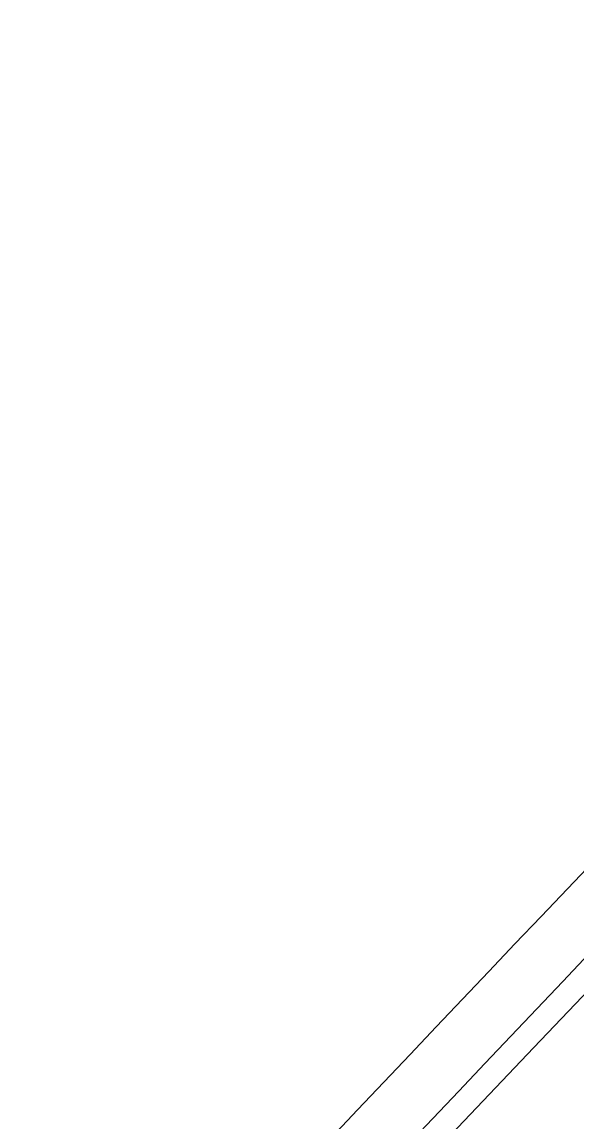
# Model space of a CAD drawing. Header units: millimetres. Extents: x 1145859089 to 1147511753, y -1047484727 to -1047247487.
# Drawn here: x 1147322526.2 to 1147322572.2, y -1047436654.8 to -1047436563.8 of the extents above; entities that cross this region are included whole.
import ezdxf
from ezdxf.xclip import XClip

# ---------------------------------------------------------------- set-up
doc = ezdxf.new("R2010")
doc.units = ezdxf.units.MM
doc.header["$LTSCALE"] = 100
doc.header["$MEASUREMENT"] = 0
doc.header["$XCLIPFRAME"] = 2
doc.layers.get('0').update_dxf_attribs({"linetype": 'CONTINUOUS'})
doc.layers.add('XREF', color=135, linetype='CONTINUOUS')
doc.layers.add('단지배치도$0$W240910', color=135, linetype='CONTINUOUS')

# ---------------------------------------------------------------- blocks, each defined once
blk = doc.blocks.new('단지배치도$0$zw$9902')
at = {"layer": '단지배치도$0$W240910', "linetype": 'ByBlock', "ltscale": 20}
for p, q in [((62296.523, -65279.298), (62410.382, -65159.882)), ((62272.369, -65304.631), (62296.523, -65279.298))]:
    blk.add_line(p, q, dxfattribs=at)
at = {"layer": '단지배치도$0$W240910'}
for radius in [11431.377, 11931.377]:
    blk.add_arc((57394.291, -57699.4), radius, 251.6277496, 321.4181311, dxfattribs=at)
at = {"layer": '단지배치도$0$W240910', "linetype": 'ByBlock', "ltscale": 20}
for centre, radius, start, end in [((83110.002, -85034.369), 28703.079, 136.1634005, 136.5659855), ((82768.959, -84709.197), 28226.861, 136.1617134, 136.5676793)]:
    blk.add_arc(centre, radius, start, end, dxfattribs=at)
blk = doc.blocks.new('단지배치도')
blk.add_blockref('단지배치도$0$zw$9902', (141034.193, 142437.157))

msp = doc.modelspace()

# ---------------------------------------------------------------- block references
at = {"layer": 'XREF'}
ref = msp.add_blockref('단지배치도', (1147119237.834579, -1047513806.462535), dxfattribs=at)
XClip(ref).set_block_clipping_path([(72982.4064819524, 34919.7593965302), (360382.4067475507, 255319.7593436702)])

doc.saveas('drawing.dxf')
